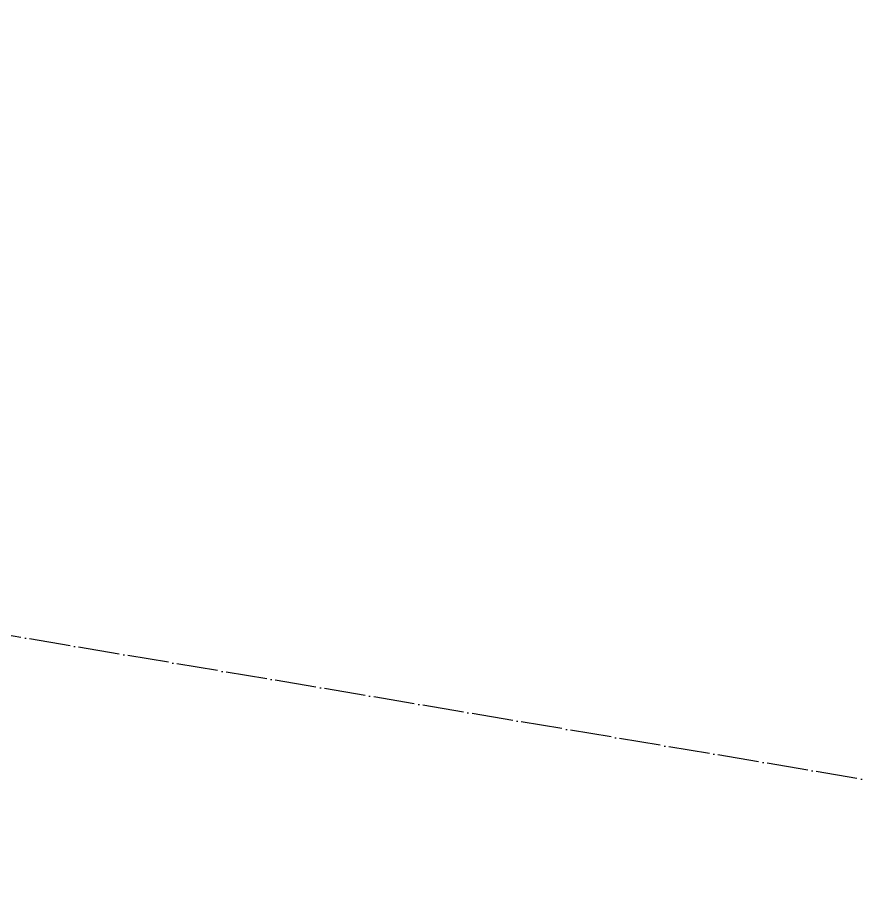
# Model space of a CAD drawing. Extents: x 12199666 to 24617114, y 1197707 to 2548648.
# Drawn here: x 12290254 to 12290661.1, y 1275365 to 1275787.3 of the extents above; entities that cross this region are included whole.
import ezdxf

# ---------------------------------------------------------------- set-up
doc = ezdxf.new("R2010")
doc.units = 0
doc.header["$LTSCALE"] = 10
doc.header["$MEASUREMENT"] = 0
doc.linetypes.add('TX-GRID-T1$0$TX-GRID-T1$0$DOTE', pattern=[2.42, 2, -0.2, 0.02, -0.2])
doc.layers.add('TX-GRID-T1$0$TX-GRID-T1$0$DOTE', color=1, linetype='Continuous')
doc.layers.add('TX-PLAN-T1-F11$0$bangong', color=5, linetype='Continuous', true_color=0x0000ff)

# ---------------------------------------------------------------- blocks, each defined once
blk = doc.blocks.new('TX-GRID-T1')
at = {"layer": 'TX-GRID-T1$0$TX-GRID-T1$0$DOTE', "linetype": 'TX-GRID-T1$0$TX-GRID-T1$0$DOTE'}
blk.add_line((12331180.28, 1268581.9), (12289272.53, 1275652.3), dxfattribs=at)
blk = doc.blocks.new('TX-PLAN-T1-F11')
at = {"layer": 'TX-PLAN-T1-F11$0$bangong', "const_width": 100}
blk.add_lwpolyline([(12290479.2, 1272525.36), (12290075.01, 1273638.4), (12290057.3, 1273685.93), (12290746.57, 1273942.33), (12290750.17, 1273946.99), (12290728.75, 1274004.46), (12290324.55, 1275117.5), (12290306.84, 1275165.03), (12290996.11, 1275421.43), (12290999.71, 1275426.09), (12290978.29, 1275483.55), (12290574.1, 1276596.6), (12290556.38, 1276644.12), (12291245.65, 1276900.53), (12291249.25, 1276905.19), (12291227.83, 1276962.65), (12290823.64, 1278075.69), (12290805.93, 1278123.22), (12291495.2, 1278379.63), (12291498.8, 1278384.28), (12291477.38, 1278441.75), (12291073.18, 1279554.79)], dxfattribs=at)

msp = doc.modelspace()

# ---------------------------------------------------------------- block references
for name in ['TX-PLAN-T1-F11', 'TX-GRID-T1']:
    msp.add_blockref(name, (0, 0))

doc.saveas('drawing.dxf')
